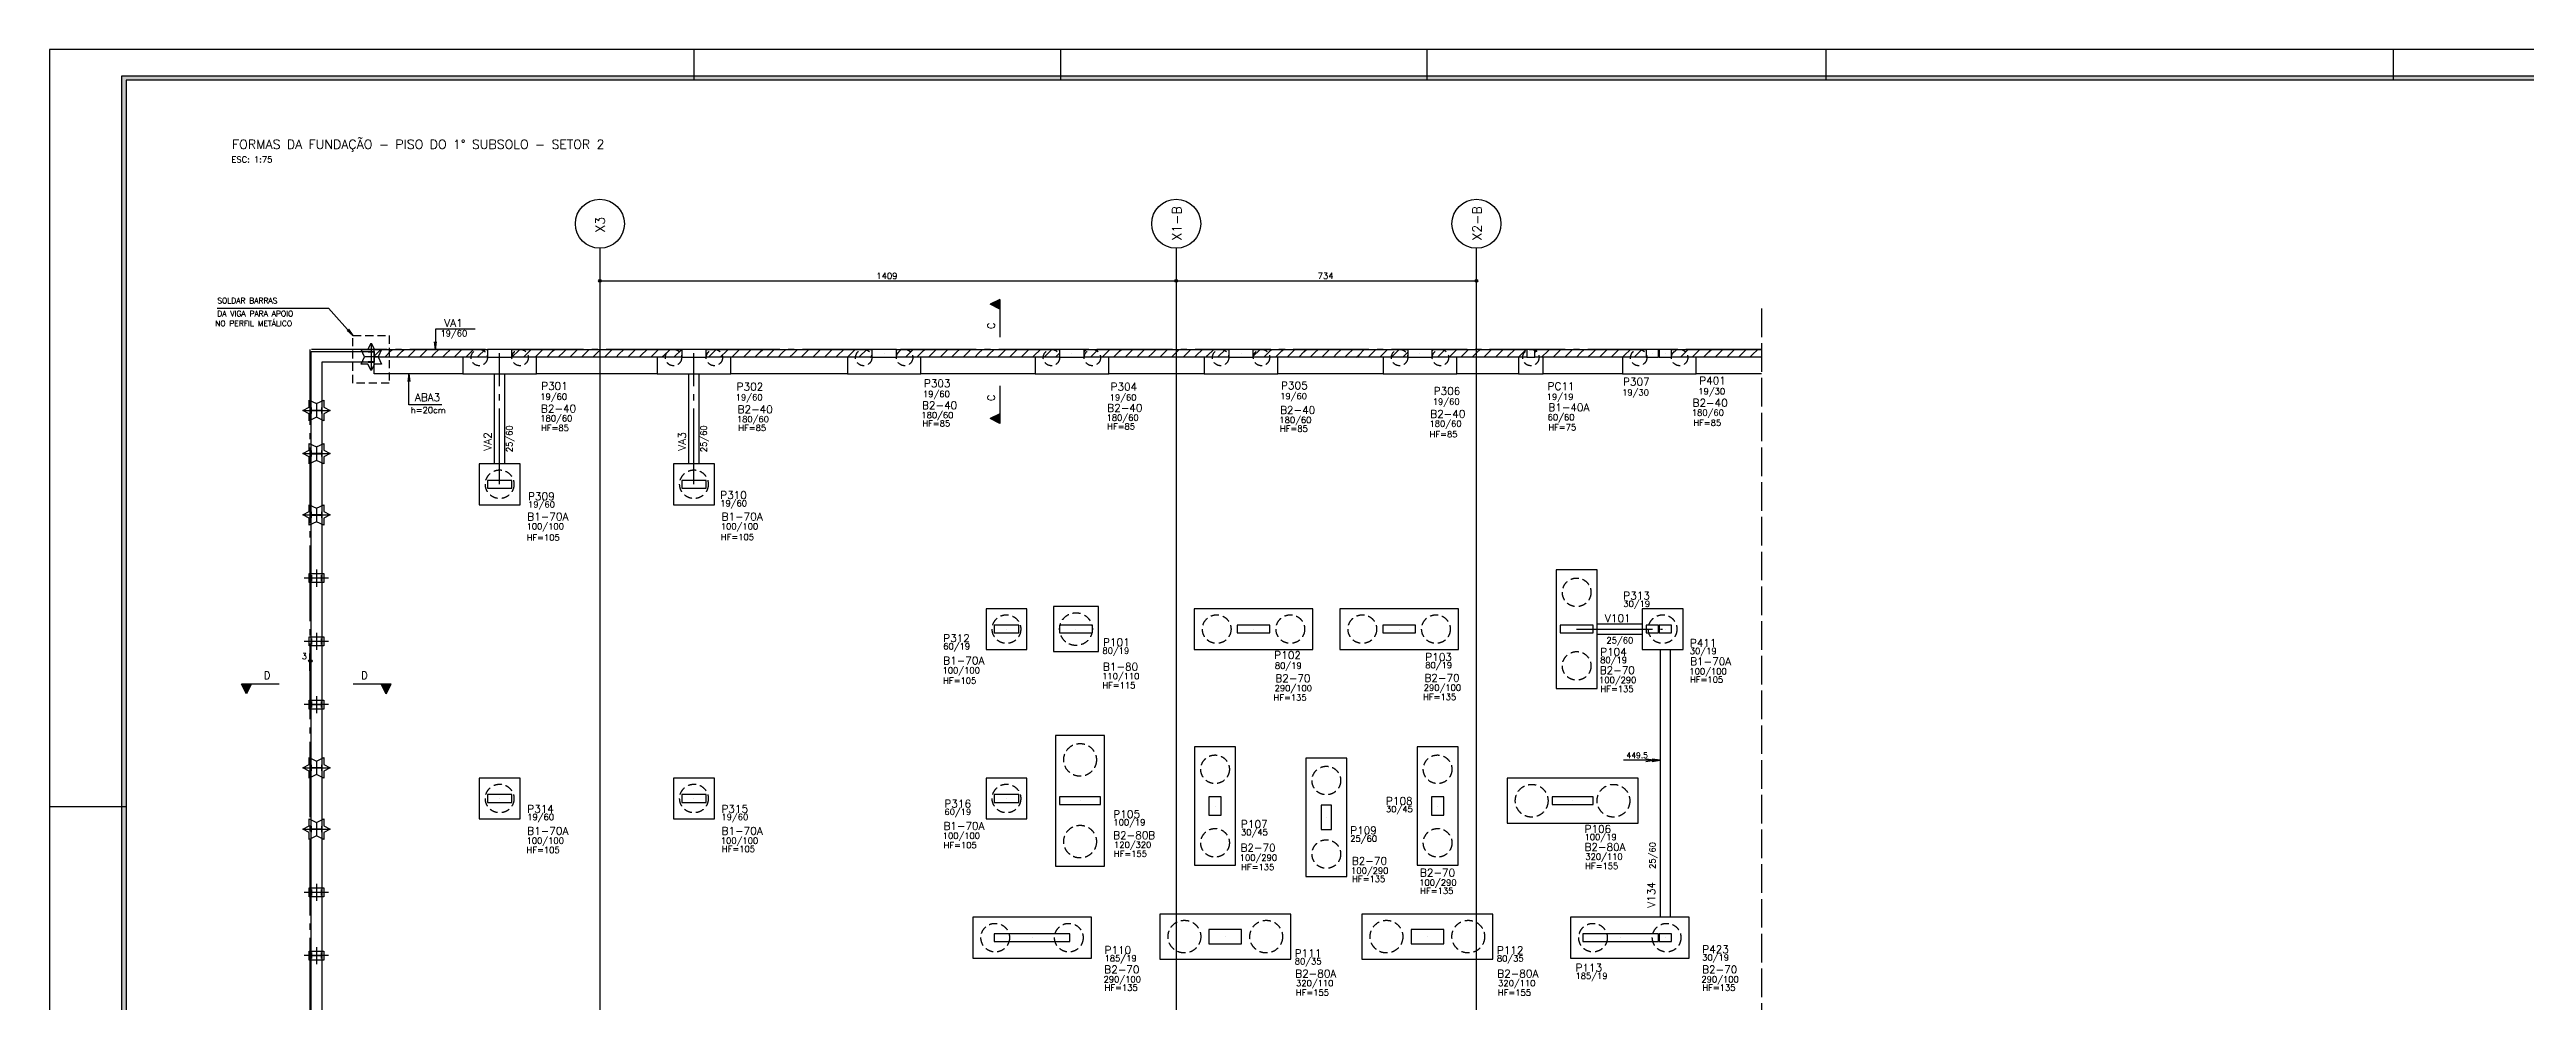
# Model space of a CAD drawing. Extents: x -9640 to 1528, y -572 to 5735.
# Drawn here: x -9640 to -3584, y 3403 to 5735 of the extents above; entities that cross this region are included whole.
import ezdxf

# ---------------------------------------------------------------- set-up
doc = ezdxf.new("R2010")
doc.units = 0
doc.header["$LTSCALE"] = 100
doc.header["$MEASUREMENT"] = 0
for name, pattern in [('ESTILO_TQS_0001', [0.85, 0.7, -0.15]), ('ESTILO_TQS_0002', [0.3, 0.2, -0.1]), ('ESTILO_TQS_0004', [2.4, 1.5, 0.2, 0.15, -0.2, 0.15, -0.2])]:
    doc.linetypes.add(name, pattern=pattern)
doc.layers.get('0').update_dxf_attribs({"color": 245, "linetype": 'CONTINUOUS'})
for name, color, linetype in [('01', 7, 'CONTINUOUS'), ('100', 7, 'CONTINUOUS'), ('11', 7, 'CONTINUOUS'), ('12', 7, 'CONTINUOUS'), ('16', 5, 'CONTINUOUS'), ('178', 7, 'CONTINUOUS'), ('18', 4, 'CONTINUOUS'), ('2', 5, 'CONTINUOUS'), ('201', 7, 'ESTILO_TQS_0001'), ('205', 5, 'ESTILO_TQS_0004'), ('21', 1, 'CONTINUOUS'), ('210', 7, 'ESTILO_TQS_0002'), ('221', 102, 'CONTINUOUS'), ('224', 7, 'CONTINUOUS'), ('240', 43, 'CONTINUOUS'), ('242', 7, 'CONTINUOUS'), ('251', 5, 'CONTINUOUS'), ('8', 7, 'CONTINUOUS'), ('9', 3, 'CONTINUOUS')]:
    doc.layers.add(name, color=color, linetype=linetype)
doc.styles.get("Standard").update_dxf_attribs({"font": 'ROMANS.SHX'})

# ---------------------------------------------------------------- blocks, each defined once
blk = doc.blocks.new('PERFIL_1', base_point=(-6719.126106, 19.696))
at = {"layer": '178', "linetype": 'Continuous'}
for p, q in [((-6735.792773, 19.696), (-6744.126106, 37.795874)), ((-6744.126106, 37.795874), (-6727.459439, 37.795874)), ((-6744.126106, 1.595874), (-6735.792773, 19.696)), ((-6727.459439, 1.595874), (-6744.126106, 1.595874)), ((-6727.459439, 37.795874), (-6719.126106, 53.029334)), ((-6719.126106, -13.637333), (-6727.459439, 1.595874)), ((-6726.476716, 32.796), (-6726.476716, 31.676)), ((-6711.776716, 32.796), (-6726.476716, 32.796)), ((-6726.476716, 31.676), (-6720.436716, 31.676)), ((-6720.436716, 7.716), (-6726.476716, 7.716)), ((-6726.476716, 7.716), (-6726.476716, 6.596)), ((-6726.476716, 6.596), (-6711.776716, 6.596)), ((-6719.456716, 30.696), (-6719.456716, 8.696)), ((-6719.126106, 53.029334), (-6710.792773, 37.795874)), ((-6710.792773, 1.595874), (-6719.126106, -13.637333)), ((-6718.796716, 8.696), (-6718.796716, 30.696)), ((-6717.816716, 31.676), (-6711.776716, 31.676)), ((-6711.776716, 7.716), (-6717.816716, 7.716)), ((-6711.776716, 31.676), (-6711.776716, 32.796)), ((-6711.776716, 6.596), (-6711.776716, 7.716)), ((-6710.792773, 37.795874), (-6694.126106, 37.795874)), ((-6694.126106, 1.595874), (-6710.792773, 1.595874)), ((-6694.126106, 37.795874), (-6702.459439, 19.696)), ((-6702.459439, 19.696), (-6694.126106, 1.595874))]:
    blk.add_line(p, q, dxfattribs=at)
at = {"layer": '178'}
for p, q in [((-6702.459439, 19.696), (-6735.792773, 19.696)), ((-6719.126106, 53.029334), (-6719.126106, -13.637333))]:
    blk.add_line(p, q, dxfattribs=at)
at = {"layer": '178', "linetype": 'Continuous'}
for centre, start, end in [((-6720.436716, 30.696), 0, 90), ((-6720.436716, 8.696), 270, 0), ((-6717.816716, 30.696), 90, 180), ((-6717.816716, 8.696), 180.000001, 270)]:
    blk.add_arc(centre, 0.98, start, end, dxfattribs=at)
blk = doc.blocks.new('PERFIL_2', base_point=(4774.568046, 4849.683))
at = {"layer": '178'}
for p, q in [((4795.593551, 4849.683), (4753.543551, 4849.683)), ((4763.543551, 4867.783), (4785.593551, 4867.783)), ((4763.543552, 4831.583), (4763.543551, 4867.783)), ((4774.568046, 4820.027813), (4774.568046, 4879.327813)), ((4785.593551, 4867.783), (4785.593552, 4831.583)), ((4785.593552, 4831.583), (4763.543552, 4831.583))]:
    blk.add_line(p, q, dxfattribs=at)
at = {"layer": '178', "linetype": 'Continuous'}
for p, q in [((4767.218047, 4861.663), (4767.218047, 4862.783)), ((4767.218047, 4862.783), (4781.918047, 4862.783)), ((4773.258047, 4861.663), (4767.218047, 4861.663)), ((4774.238047, 4838.683), (4774.238047, 4860.683)), ((4774.898047, 4860.683), (4774.898047, 4838.683)), ((4781.918047, 4861.663), (4775.878047, 4861.663)), ((4781.918047, 4862.783), (4781.918047, 4861.663)), ((4767.218047, 4836.583), (4767.218047, 4837.703)), ((4767.218047, 4837.703), (4773.258047, 4837.703)), ((4781.918047, 4836.583), (4767.218047, 4836.583)), ((4775.878047, 4837.703), (4781.918047, 4837.703)), ((4781.918047, 4837.703), (4781.918047, 4836.583))]:
    blk.add_line(p, q, dxfattribs=at)
for centre, start, end in [((4773.258047, 4860.683), 360, 90), ((4775.878047, 4860.683), 90, 179.999999), ((4773.258047, 4838.683), 270, 360), ((4775.878047, 4838.683), 180, 270)]:
    blk.add_arc(centre, 0.98, start, end, dxfattribs=at)
blk = doc.blocks.new('_H0B108D4A6C-017')
for p, q in [((-6008.626, 4993.955515), (-6001.483523, 5001.097992)), ((-6001.483523, 5001.097992), (-6000.985515, 5001.596)), ((-5991.701244, 4982.596), (-5975.042823, 4999.254421)), ((-5975.042823, 4999.254421), (-5972.701244, 5001.596)), ((-5963.416973, 4982.596), (-5948.602124, 4997.410849)), ((-5948.602124, 4997.410849), (-5944.416973, 5001.596)), ((-5935.132702, 4982.596), (-5922.161424, 4995.567277)), ((-5922.161424, 4995.567277), (-5916.132702, 5001.596)), ((-5906.84843, 4982.596), (-5895.720725, 4993.723706)), ((-5895.720725, 4993.723706), (-5887.84843, 5001.596)), ((-5878.564159, 4982.596), (-5869.280025, 4991.880134)), ((-5869.280025, 4991.880134), (-5859.564159, 5001.596)), ((-5850.279888, 4982.596), (-5842.839326, 4990.036562)), ((-5842.839326, 4990.036562), (-5831.279888, 5001.596)), ((-5821.995617, 4982.596), (-5816.398626, 4988.19299)), ((-5816.398626, 4988.19299), (-5802.995617, 5001.596)), ((-5793.711345, 4982.596), (-5789.957927, 4986.349419)), ((-5789.957927, 4986.349419), (-5774.711345, 5001.596)), ((-5765.427074, 4982.596), (-5763.517227, 4984.505847)), ((-5763.517227, 4984.505847), (-5746.427074, 5001.596)), ((-5737.142803, 4982.596), (-5737.076527, 4982.662275)), ((-5737.076527, 4982.662275), (-5736.126, 4983.612803))]:
    blk.add_line(p, q)
blk = doc.blocks.new('_H0B108D4A6C-018')
for p, q in [((-6259.126, 4998.013956), (-6255.815648, 5001.324308)), ((-6255.815648, 5001.324308), (-6255.543956, 5001.596)), ((-6246.259685, 4982.596), (-6229.676691, 4999.178994)), ((-6229.676691, 4999.178994), (-6227.259685, 5001.596)), ((-6217.975414, 4982.596), (-6203.537734, 4997.03368)), ((-6203.537734, 4997.03368), (-6198.975414, 5001.596)), ((-6189.691143, 4982.596), (-6177.398777, 4994.888366)), ((-6177.398777, 4994.888366), (-6170.691143, 5001.596)), ((-6161.406871, 4982.596), (-6151.259819, 4992.743052)), ((-6151.259819, 4992.743052), (-6142.406871, 5001.596)), ((-6133.1226, 4982.596), (-6125.120862, 4990.597738)), ((-6125.120862, 4990.597738), (-6114.1226, 5001.596)), ((-6104.838329, 4982.596), (-6098.981905, 4988.452424)), ((-6098.981905, 4988.452424), (-6085.838329, 5001.596)), ((-6076.554058, 4982.596), (-6072.842948, 4986.30711)), ((-6072.842948, 4986.30711), (-6057.554058, 5001.596)), ((-6048.269787, 4982.596), (-6046.70399, 4984.161796)), ((-6046.70399, 4984.161796), (-6029.269787, 5001.596))]:
    blk.add_line(p, q)
blk = doc.blocks.new('_H0B108D4A6C-019')
for p, q in [((-6696.626, 4984.778025), (-6680.613931, 5000.790095)), ((-6680.613931, 5000.790095), (-6679.808025, 5001.596)), ((-6670.523754, 4982.596), (-6653.685022, 4999.434732)), ((-6653.685022, 4999.434732), (-6651.523754, 5001.596)), ((-6642.239483, 4982.596), (-6626.756113, 4998.07937)), ((-6626.756113, 4998.07937), (-6623.239483, 5001.596)), ((-6613.955211, 4982.596), (-6599.827204, 4996.724008)), ((-6599.827204, 4996.724008), (-6594.955211, 5001.596)), ((-6585.67094, 4982.596), (-6572.898295, 4995.368645)), ((-6572.898295, 4995.368645), (-6566.67094, 5001.596)), ((-6557.386669, 4982.596), (-6545.969386, 4994.013283)), ((-6545.969386, 4994.013283), (-6538.386669, 5001.596)), ((-6529.102398, 4982.596), (-6519.040477, 4992.657921)), ((-6519.040477, 4992.657921), (-6510.102398, 5001.596)), ((-6500.818126, 4982.596), (-6492.111568, 4991.302558)), ((-6492.111568, 4991.302558), (-6481.818126, 5001.596)), ((-6472.533855, 4982.596), (-6465.182659, 4989.947196)), ((-6465.182659, 4989.947196), (-6453.533855, 5001.596)), ((-6444.249584, 4982.596), (-6438.25375, 4988.591834)), ((-6438.25375, 4988.591834), (-6425.249584, 5001.596)), ((-6415.965313, 4982.596), (-6411.324841, 4987.236471)), ((-6411.324841, 4987.236471), (-6396.965313, 5001.596)), ((-6387.681041, 4982.596), (-6384.395932, 4985.881109)), ((-6384.395932, 4985.881109), (-6368.681041, 5001.596)), ((-6359.39677, 4982.596), (-6357.467023, 4984.525747)), ((-6357.467023, 4984.525747), (-6340.39677, 5001.596)), ((-6331.112499, 4982.596), (-6330.538114, 4983.170385)), ((-6330.538114, 4983.170385), (-6319.126, 4994.582499))]:
    blk.add_line(p, q)
blk = doc.blocks.new('_H0B108D4A6C-037')
for p, q in [((-7110.126043, 4995.542051), (-7104.380886, 5001.287208)), ((-7104.380886, 5001.287208), (-7104.072094, 5001.596)), ((-7094.787823, 4982.596), (-7077.539302, 4999.844521)), ((-7077.539302, 4999.844521), (-7075.787823, 5001.596)), ((-7066.503551, 4982.596), (-7050.697718, 4998.401833)), ((-7050.697718, 4998.401833), (-7047.503551, 5001.596)), ((-7038.21928, 4982.596), (-7023.856135, 4996.959146)), ((-7023.856135, 4996.959146), (-7019.21928, 5001.596)), ((-7009.935009, 4982.596), (-6997.014551, 4995.516458)), ((-6997.014551, 4995.516458), (-6990.935009, 5001.596)), ((-6981.650738, 4982.596), (-6970.172967, 4994.073771)), ((-6970.172967, 4994.073771), (-6962.650738, 5001.596)), ((-6953.366466, 4982.596), (-6943.331383, 4992.631083)), ((-6943.331383, 4992.631083), (-6934.366466, 5001.596)), ((-6925.082195, 4982.596), (-6916.4898, 4991.188396)), ((-6916.4898, 4991.188396), (-6906.082195, 5001.596)), ((-6896.797924, 4982.596), (-6889.648216, 4989.745708)), ((-6889.648216, 4989.745708), (-6877.797924, 5001.596)), ((-6868.513653, 4982.596), (-6862.806632, 4988.303021)), ((-6862.806632, 4988.303021), (-6849.513653, 5001.596)), ((-6840.229381, 4982.596), (-6835.965048, 4986.860333)), ((-6835.965048, 4986.860333), (-6821.229381, 5001.596)), ((-6811.94511, 4982.596), (-6809.123465, 4985.417646)), ((-6809.123465, 4985.417646), (-6792.94511, 5001.596)), ((-6783.660839, 4982.596), (-6782.281881, 4983.974958)), ((-6782.281881, 4983.974958), (-6764.660839, 5001.596))]:
    blk.add_line(p, q)
blk = doc.blocks.new('_H0B108D4A6C-038')
for p, q in [((-7569.126, 4989.090434), (-7557.188869, 5001.027565)), ((-7557.188869, 5001.027565), (-7556.620434, 5001.596)), ((-7547.336163, 4982.596), (-7530.190246, 4999.741916)), ((-7530.190246, 4999.741916), (-7528.336163, 5001.596)), ((-7519.051891, 4982.596), (-7503.191624, 4998.456267)), ((-7503.191624, 4998.456267), (-7500.051891, 5001.596)), ((-7490.76762, 4982.596), (-7476.193001, 4997.170619)), ((-7476.193001, 4997.170619), (-7471.76762, 5001.596)), ((-7462.483349, 4982.596), (-7449.194379, 4995.88497)), ((-7449.194379, 4995.88497), (-7443.483349, 5001.596)), ((-7434.199078, 4982.596), (-7422.195757, 4994.599321)), ((-7422.195757, 4994.599321), (-7415.199078, 5001.596)), ((-7405.914806, 4982.596), (-7395.197134, 4993.313672)), ((-7395.197134, 4993.313672), (-7386.914806, 5001.596)), ((-7377.630535, 4982.596), (-7368.198512, 4992.028023)), ((-7368.198512, 4992.028023), (-7358.630535, 5001.596)), ((-7349.346264, 4982.596), (-7341.199889, 4990.742375)), ((-7341.199889, 4990.742375), (-7330.346264, 5001.596)), ((-7321.061993, 4982.596), (-7314.201267, 4989.456726)), ((-7314.201267, 4989.456726), (-7302.061993, 5001.596)), ((-7292.777721, 4982.596), (-7287.202645, 4988.171077)), ((-7287.202645, 4988.171077), (-7273.777721, 5001.596)), ((-7264.49345, 4982.596), (-7260.204022, 4986.885428)), ((-7260.204022, 4986.885428), (-7245.49345, 5001.596)), ((-7236.209179, 4982.596), (-7233.2054, 4985.599779)), ((-7233.2054, 4985.599779), (-7217.209179, 5001.596)), ((-7207.924908, 4982.596), (-7206.206777, 4984.31413)), ((-7206.206777, 4984.31413), (-7188.924908, 5001.596)), ((-7179.640636, 4982.596), (-7179.208155, 4983.028482)), ((-7179.208155, 4983.028482), (-7170.126043, 4992.110593))]:
    blk.add_line(p, q)
blk = doc.blocks.new('_H0B108D4A6C-039')
for p, q in [((-8028.168774, 4982.596), (-8010.28714, 5000.477634)), ((-8010.28714, 5000.477634), (-8009.168774, 5001.596)), ((-7999.884503, 4982.596), (-7983.270324, 4999.210178)), ((-7983.270324, 4999.210178), (-7980.884503, 5001.596)), ((-7971.600231, 4982.596), (-7956.253509, 4997.942723)), ((-7956.253509, 4997.942723), (-7952.600231, 5001.596)), ((-7943.31596, 4982.596), (-7929.236693, 4996.675267)), ((-7929.236693, 4996.675267), (-7924.31596, 5001.596)), ((-7915.031689, 4982.596), (-7902.219877, 4995.407812)), ((-7902.219877, 4995.407812), (-7896.031689, 5001.596)), ((-7886.747418, 4982.596), (-7875.203062, 4994.140356)), ((-7875.203062, 4994.140356), (-7867.747418, 5001.596)), ((-7858.463146, 4982.596), (-7848.186246, 4992.8729)), ((-7848.186246, 4992.8729), (-7839.463146, 5001.596)), ((-7830.178875, 4982.596), (-7821.16943, 4991.605445)), ((-7821.16943, 4991.605445), (-7811.178875, 5001.596)), ((-7801.894604, 4982.596), (-7794.152615, 4990.337989)), ((-7794.152615, 4990.337989), (-7782.894604, 5001.596)), ((-7773.610333, 4982.596), (-7767.135799, 4989.070534)), ((-7767.135799, 4989.070534), (-7754.610333, 5001.596)), ((-7745.326061, 4982.596), (-7740.118983, 4987.803078)), ((-7740.118983, 4987.803078), (-7726.326061, 5001.596)), ((-7717.04179, 4982.596), (-7713.102167, 4986.535623)), ((-7713.102167, 4986.535623), (-7698.04179, 5001.596)), ((-7688.757519, 4982.596), (-7686.085352, 4985.268167)), ((-7686.085352, 4985.268167), (-7669.757519, 5001.596)), ((-7660.473248, 4982.596), (-7659.068536, 4984.000712)), ((-7659.068536, 4984.000712), (-7641.473248, 5001.596)), ((-7632.188976, 4982.596), (-7632.05172, 4982.733256)), ((-7632.05172, 4982.733256), (-7629.126, 4985.658976))]:
    blk.add_line(p, q)
blk = doc.blocks.new('_H0B108D4A6C-040')
for p, q in [((-8509.001385, 4982.596), (-8490.838638, 5000.758747)), ((-8490.838638, 5000.758747), (-8490.001385, 5001.596)), ((-8480.717114, 4982.596), (-8463.792618, 4999.520496)), ((-8463.792618, 4999.520496), (-8461.717114, 5001.596)), ((-8452.432843, 4982.596), (-8436.746598, 4998.282244)), ((-8436.746598, 4998.282244), (-8433.432843, 5001.596)), ((-8424.148571, 4982.596), (-8409.700579, 4997.043993)), ((-8409.700579, 4997.043993), (-8405.148571, 5001.596)), ((-8395.8643, 4982.596), (-8382.654559, 4995.805741)), ((-8382.654559, 4995.805741), (-8376.8643, 5001.596)), ((-8367.580029, 4982.596), (-8355.608539, 4994.56749)), ((-8355.608539, 4994.56749), (-8348.580029, 5001.596)), ((-8339.295758, 4982.596), (-8328.562519, 4993.329238)), ((-8328.562519, 4993.329238), (-8320.295758, 5001.596)), ((-8311.011486, 4982.596), (-8301.5165, 4992.090987)), ((-8301.5165, 4992.090987), (-8292.011486, 5001.596)), ((-8282.727215, 4982.596), (-8274.47048, 4990.852735)), ((-8274.47048, 4990.852735), (-8263.727215, 5001.596)), ((-8254.442944, 4982.596), (-8247.42446, 4989.614484)), ((-8247.42446, 4989.614484), (-8235.442944, 5001.596)), ((-8226.158673, 4982.596), (-8220.37844, 4988.376232)), ((-8220.37844, 4988.376232), (-8207.158673, 5001.596)), ((-8197.874401, 4982.596), (-8193.332421, 4987.137981)), ((-8193.332421, 4987.137981), (-8178.874401, 5001.596)), ((-8169.59013, 4982.596), (-8166.286401, 4985.899729)), ((-8166.286401, 4985.899729), (-8150.59013, 5001.596)), ((-8141.305859, 4982.596), (-8139.240381, 4984.661478)), ((-8139.240381, 4984.661478), (-8122.305859, 5001.596)), ((-8113.021588, 4982.596), (-8112.194361, 4983.423226)), ((-8112.194361, 4983.423226), (-8094.126, 5001.491588))]:
    blk.add_line(p, q)
blk = doc.blocks.new('_H0B108D4A6C-041')
for p, q in [((-8845.776504, 4985.232136), (-8830.464265, 5000.544375)), ((-8830.464265, 5000.544375), (-8829.41264, 5001.596)), ((-8820.128369, 4982.596), (-8803.997684, 4998.726685)), ((-8803.997684, 4998.726685), (-8801.128369, 5001.596)), ((-8791.844098, 4982.596), (-8777.531104, 4996.908994)), ((-8777.531104, 4996.908994), (-8772.844098, 5001.596)), ((-8763.559826, 4982.596), (-8751.064523, 4995.091303)), ((-8751.064523, 4995.091303), (-8744.559826, 5001.596)), ((-8735.275555, 4982.596), (-8724.597942, 4993.273613)), ((-8724.597942, 4993.273613), (-8716.275555, 5001.596)), ((-8706.991284, 4982.596), (-8698.131362, 4991.455922)), ((-8698.131362, 4991.455922), (-8687.991284, 5001.596)), ((-8678.707013, 4982.596), (-8671.664781, 4989.638231)), ((-8671.664781, 4989.638231), (-8659.707013, 5001.596)), ((-8650.422741, 4982.596), (-8645.198201, 4987.820541)), ((-8645.198201, 4987.820541), (-8631.422741, 5001.596)), ((-8622.13847, 4982.596), (-8618.73162, 4986.00285)), ((-8618.73162, 4986.00285), (-8603.13847, 5001.596)), ((-8593.854199, 4982.596), (-8592.265039, 4984.185159)), ((-8592.265039, 4984.185159), (-8574.854199, 5001.596))]:
    blk.add_line(p, q)

msp = doc.modelspace()

# ---------------------------------------------------------------- linework, layer by layer
for p, q in [((-8064.575601, 5735.409286), (-8064.575601, 5660.409286)), ((-7168.325601, 5735.409286), (-7168.325601, 5660.409286)), ((-6272.075601, 5735.409286), (-6272.075601, 5660.409286)), ((-5297.075601, 5735.409286), (-5297.075601, 5660.409286)), ((-3909.575601, 5735.409286), (-3909.575601, 5660.409286)), ((-5674.126, 4989.04426), (-5662.366563, 5000.803697)), ((-5662.366563, 5000.803697), (-5661.57426, 5001.596)), ((-5652.289989, 4982.596), (-5635.867677, 4999.018312)), ((-5635.867677, 4999.018312), (-5633.289989, 5001.596)), ((-5624.005718, 4982.596), (-5609.368792, 4997.232926)), ((-5609.368792, 4997.232926), (-5605.005718, 5001.596)), ((-5595.721447, 4982.596), (-5582.869907, 4995.44754)), ((-5582.869907, 4995.44754), (-5576.721447, 5001.596)), ((-5567.437175, 4982.596), (-5556.371021, 4993.662154)), ((-5556.371021, 4993.662154), (-5548.437175, 5001.596)), ((-5539.152904, 4982.596), (-5529.872136, 4991.876768)), ((-5529.872136, 4991.876768), (-5520.152904, 5001.596)), ((-5510.868633, 4982.596), (-5503.373251, 4990.091382)), ((-5503.373251, 4990.091382), (-5491.868633, 5001.596)), ((-5482.584362, 4982.596), (-5476.874365, 4988.305996)), ((-5476.874365, 4988.305996), (-5463.584362, 5001.596)), ((-9639.575601, 3882.909286), (-9452.075601, 3882.909286))]:
    msp.add_line(p, q)
for points in [[(-9639.575601, -572.090714), (1527.924399, -572.090714), (1527.924399, 5735.409286), (-9639.575601, 5735.409286), (-9639.575601, -572.090714)], [(1452.924399, -497.090714), (1452.924399, -507.590714), (-9462.575601, -507.590714), (-9462.575601, 5670.909286), (1452.924399, 5670.909286), (1452.924399, 5660.409286), (-9452.075601, 5660.409286), (-9452.075601, -497.090714), (1452.924399, -497.090714)], [(-9452.075601, -497.090714), (1452.924399, -497.090714), (1452.924399, 5660.409286), (-9452.075601, 5660.409286), (-9452.075601, -497.090714)]]:
    msp.add_lwpolyline(points)
for points in [[(-9452.075601, 5660.409286), (-9462.575601, -507.590714), (-9462.575601, 5670.909286)], [(-9452.075601, 5660.409286), (-9462.575601, 5670.909286), (1452.924399, 5670.909286)], [(-9452.075601, 5660.409286), (-9452.075601, -497.090714), (-9462.575601, -507.590714)], [(-9452.075601, 5660.409286), (1452.924399, 5670.909286), (1452.924399, 5660.409286)]]:
    msp.add_solid(points)
at = {"layer": '01'}
for p, q in [((-8845.77539, 4941.596), (-8845.77539, 4982.596)), ((-8629.126, 4941.596), (-8845.77539, 4941.596)), ((-8551.626, 4721.596), (-8551.626, 4941.596)), ((-8526.626, 4721.596), (-8526.626, 4941.596)), ((-8154.126, 4941.596), (-8449.126, 4941.596)), ((-8076.626, 4721.596), (-8076.626, 4941.596)), ((-8051.626, 4721.596), (-8051.626, 4941.596)), ((-7689.126, 4941.596), (-7974.126, 4941.596)), ((-7230.126043, 4941.596), (-7509.126, 4941.596)), ((-6816.626, 4941.596), (-7050.126043, 4941.596)), ((-6379.126, 4941.596), (-6636.626, 4941.596)), ((-6048.126, 4941.596), (-6199.126, 4941.596)), ((-5794.364127, 4941.596), (-5988.126, 4941.596)), ((-5454.126, 4941.596), (-5614.364127, 4941.596))]:
    msp.add_line(p, q, dxfattribs=at)
for points in [[(-8845.77539, 4970.396), (-8973.923768, 4970.396), (-8973.923768, 32.796), (-4232.626021, 32.796), (-4232.626021, 92.655338), (-4100.626021, 93.796), (-4038.748658, 93.795713), (-3819.126021, 94.823616), (-3819.126021, 68.623463), (-4038.626021, 67.596), (-4100.626021, 67.596), (-4206.426021, 66.680956), (-4206.426021, 6.596), (-9000.123768, 6.596), (-9000.123768, 4996.596), (-8845.77539, 4996.596), (-8845.77539, 4970.396)], [(-8569.126, 4982.596), (-8845.776504, 4982.596), (-8845.776504, 5001.596), (-8569.126, 5001.596), (-8569.126, 4982.596)], [(-8509.126, 5001.596), (-8094.126, 5001.596), (-8094.126, 4982.596), (-8509.126, 4982.596), (-8509.126, 5001.596)], [(-8034.126, 5001.596), (-7629.126, 5001.596), (-7629.126, 4982.596), (-8034.126, 4982.596), (-8034.126, 5001.596)], [(-7569.126, 5001.596), (-7170.126043, 5001.596), (-7170.126043, 4982.596), (-7569.126, 4982.596), (-7569.126, 5001.596)], [(-7110.126043, 5001.596), (-6756.626, 5001.596), (-6756.626, 4982.596), (-7110.126043, 4982.596), (-7110.126043, 5001.596)], [(-6696.626, 5001.596), (-6319.126, 5001.596), (-6319.126, 4982.596), (-6696.626, 4982.596), (-6696.626, 5001.596)], [(-6259.126, 5001.596), (-6027.626, 5001.596), (-6027.626, 4982.596), (-6259.126, 4982.596), (-6259.126, 5001.596)], [(-6008.626, 5001.596), (-5736.126, 5001.596), (-5736.126, 4982.596), (-6008.626, 4982.596), (-6008.626, 5001.596)], [(-5674.126, 5001.596), (-5454.126, 5001.596), (-5454.126, 4982.596), (-5674.126, 4982.596), (-5674.126, 5001.596)], [(-5745.934437, 4329.596), (-5856.126, 4329.596)], [(-5856.126, 4304.596), (-5745.934437, 4304.596)], [(-5701.626, 4267.095829), (-5701.626, 3612.096052)], [(-5676.626, 3612.096052), (-5676.626, 4267.095829)]]:
    msp.add_lwpolyline(points, dxfattribs=at)
at = {"layer": '100'}
msp.add_lwpolyline([(-8845.77539, 4970.396), (-8973.923768, 4970.396), (-8973.923768, 32.796), (-4232.626021, 32.796), (-4232.626021, 92.655338), (-4100.626021, 93.796), (-4038.748658, 93.795713), (-3819.126021, 94.823616), (-3819.126021, 68.623463), (-4038.626021, 67.596), (-4100.626021, 67.596), (-4206.426021, 66.680956), (-4206.426021, 6.596), (-9000.123768, 6.596), (-9000.123768, 4996.596), (-8845.77539, 4996.596), (-8845.77539, 4970.396)], dxfattribs=at)
at = {"layer": '18'}
for p, q in [((-8294.123303, 5249.096126), (-8294.123303, -248.404)), ((-6885.123768, 5249.096126), (-6885.123768, -248.404)), ((-6151.123768, -248.404), (-6151.123768, 5249.096126))]:
    msp.add_line(p, q, dxfattribs=at)
for centre in [(-8294.123303, 5309.096126), (-6885.123768, 5309.096126), (-6151.123768, 5309.096126)]:
    msp.add_circle(centre, 60, dxfattribs=at)
at = {"layer": '2'}
for points in [[(-8509.126, 4982.596), (-8509.126, 5001.596), (-8569.126, 5001.596), (-8569.126, 4982.596), (-8509.126, 4982.596)], [(-8034.126, 4982.596), (-8034.126, 5001.596), (-8094.126, 5001.596), (-8094.126, 4982.596), (-8034.126, 4982.596)], [(-7569.126, 4982.596), (-7569.126, 5001.596), (-7629.126, 5001.596), (-7629.126, 4982.596), (-7569.126, 4982.596)], [(-7110.126043, 4982.596), (-7110.126043, 5001.596), (-7170.126043, 5001.596), (-7170.126043, 4982.596), (-7110.126043, 4982.596)], [(-6696.626, 4982.596), (-6696.626, 5001.596), (-6756.626, 5001.596), (-6756.626, 4982.596), (-6696.626, 4982.596)], [(-6259.126, 4982.596), (-6259.126, 5001.596), (-6319.126, 5001.596), (-6319.126, 4982.596), (-6259.126, 4982.596)], [(-6008.626, 4982.596), (-6008.626, 5001.596), (-6027.626, 5001.596), (-6027.626, 4982.596), (-6008.626, 4982.596)], [(-5706.126, 4982.596), (-5706.126, 5001.596), (-5736.126, 5001.596), (-5736.126, 4982.596), (-5706.126, 4982.596)], [(-5674.126, 4982.596), (-5674.126, 5001.596), (-5704.126, 5001.596), (-5704.126, 4982.596), (-5674.126, 4982.596)], [(-8509.126, 4662.096), (-8509.126, 4681.096), (-8569.126, 4681.096), (-8569.126, 4662.096), (-8509.126, 4662.096)], [(-8034.126, 4662.096), (-8034.126, 4681.096), (-8094.126, 4681.096), (-8094.126, 4662.096), (-8034.126, 4662.096)], [(-7330.126007, 4307.596), (-7270.126007, 4307.596), (-7270.126007, 4326.596), (-7330.126007, 4326.596), (-7330.126007, 4307.596)], [(-7170.126021, 4307.596), (-7090.126021, 4307.596), (-7090.126021, 4326.596), (-7170.126021, 4326.596), (-7170.126021, 4307.596)], [(-6736.126, 4307.596), (-6656.126, 4307.596), (-6656.126, 4326.596), (-6736.126, 4326.596), (-6736.126, 4307.596)], [(-6380.126, 4307.596), (-6300.126, 4307.596), (-6300.126, 4326.596), (-6380.126, 4326.596), (-6380.126, 4307.596)], [(-5946.126, 4307.596), (-5866.126, 4307.596), (-5866.126, 4326.596), (-5946.126, 4326.596), (-5946.126, 4307.596)], [(-5736.126, 4307.596), (-5706.126, 4307.596), (-5706.126, 4326.596), (-5736.126, 4326.596), (-5736.126, 4307.596)], [(-5704.126, 4307.596), (-5674.126, 4307.596), (-5674.126, 4326.596), (-5704.126, 4326.596), (-5704.126, 4307.596)], [(-8509.126, 3893.096), (-8509.126, 3912.096), (-8569.126, 3912.096), (-8569.126, 3893.096), (-8509.126, 3893.096)], [(-8034.126, 3893.096), (-8034.126, 3912.096), (-8094.126, 3912.096), (-8094.126, 3893.096), (-8034.126, 3893.096)], [(-7330.126, 3893.096), (-7270.126, 3893.096), (-7270.126, 3912.096), (-7330.126, 3912.096), (-7330.126, 3893.096)], [(-7170.126, 3887.596), (-7070.126, 3887.596), (-7070.126, 3906.596), (-7170.126, 3906.596), (-7170.126, 3887.596)], [(-6805.126, 3861.596), (-6775.126, 3861.596), (-6775.126, 3906.596), (-6805.126, 3906.596), (-6805.126, 3861.596)], [(-6530.626, 3826.596), (-6505.626, 3826.596), (-6505.626, 3886.596), (-6530.626, 3886.596), (-6530.626, 3826.596)], [(-6261.126, 3861.596), (-6231.126, 3861.596), (-6231.126, 3906.596), (-6261.126, 3906.596), (-6261.126, 3861.596)], [(-5966.126, 3887.596), (-5866.126, 3887.596), (-5866.126, 3906.596), (-5966.126, 3906.596), (-5966.126, 3887.596)], [(-6805.126, 3547.096), (-6725.126, 3547.096), (-6725.126, 3582.096), (-6805.126, 3582.096), (-6805.126, 3547.096)], [(-6311.126, 3547.096), (-6231.126, 3547.096), (-6231.126, 3582.096), (-6311.126, 3582.096), (-6311.126, 3547.096)], [(-7330.126007, 3552.596031), (-7145.126043, 3552.596031), (-7145.126043, 3571.596031), (-7330.126007, 3571.596031), (-7330.126007, 3552.596031)], [(-5891.125964, 3552.596031), (-5706.126, 3552.596031), (-5706.126, 3571.596031), (-5891.125964, 3571.596031), (-5891.125964, 3552.596031)], [(-5704.126, 3552.596031), (-5674.126, 3552.596031), (-5674.126, 3571.596031), (-5704.126, 3571.596031), (-5704.126, 3552.596031)]]:
    msp.add_lwpolyline(points, dxfattribs=at)
at = {"layer": '201'}
msp.add_lwpolyline([(-5454.126, 5101.596), (-5454.126, 2665.096), (-3819.126021, 2665.096), (-3819.126021, -93.404)], dxfattribs=at)
at = {"layer": '205'}
for p, q in [((-5454.126, 5001.596), (-9003.123768, 5001.596)), ((-9003.123768, 5001.596), (-9003.123768, 1.596)), ((-8539.126, 4671.596), (-8539.126, 4992.096)), ((-8064.126, 4671.596), (-8064.126, 4992.096)), ((-5906.126, 4317.096), (-5696.309817, 4317.095829))]:
    msp.add_line(p, q, dxfattribs=at)
at = {"layer": '21', "color": 2, "linetype": 'Continuous'}
for p, q in [((-5717.3589, 3996.02154), (-5737.34646, 3998.65296)), ((-5701.626, 3996.02154), (-5721.61356, 3998.65296)), ((-5701.626, 3996.02154), (-5791.626, 3996.02154)), ((-5737.34646, 3993.39012), (-5717.3589, 3996.02154)), ((-5721.61356, 3993.39012), (-5701.626, 3996.02154))]:
    msp.add_line(p, q, dxfattribs=at)
at = {"layer": '210'}
msp.add_lwpolyline([(-8897.952118, 5035.272336), (-8809.010794, 5035.272336), (-8809.010794, 4919.196371), (-8897.952118, 4919.196371), (-8897.952118, 5035.272336)], dxfattribs=at)
for centre, radius in [((-8589.126, 4981.596), 20), ((-8489.126, 4981.596), 20), ((-8114.126, 4981.596), 20), ((-8014.126, 4981.596), 20), ((-7649.126, 4981.596), 20), ((-7549.126, 4981.596), 20), ((-7190.126043, 4981.596), 20), ((-7090.126043, 4981.596), 20), ((-6776.626, 4981.596), 20), ((-6676.626, 4981.596), 20), ((-6339.126, 4981.596), 20), ((-6239.126, 4981.596), 20), ((-6018.126, 4981.596), 20), ((-5754.364127, 4981.596), 20), ((-5654.364127, 4981.596), 20), ((-8539.126, 4671.596), 35), ((-8064.126, 4671.596), 35), ((-5906.126, 4407.096), 35), ((-7300.126007, 4317.096), 35), ((-7130.126021, 4317.096), 40), ((-6786.126, 4317.096), 35), ((-6606.126, 4317.096), 35), ((-6430.126, 4317.096), 35), ((-6250.126, 4317.096), 35), ((-5695.934437, 4317.095829), 35), ((-5906.126, 4227.096), 35), ((-7120.126, 3997.096), 40), ((-6790.126, 3974.096), 35), ((-6246.126, 3974.096), 35), ((-8539.126, 3902.596), 35), ((-8064.126, 3902.596), 35), ((-7300.126, 3902.596), 35), ((-6518.126, 3946.596), 35), ((-6016.126, 3897.096), 40), ((-5816.126, 3897.096), 40), ((-7120.126, 3797.096), 40), ((-6790.126, 3794.096), 35), ((-6246.126, 3794.096), 35), ((-6518.126, 3766.596), 35), ((-7327.626025, 3562.096031), 35), ((-7147.626025, 3562.096031), 35), ((-6865.126, 3564.596), 40), ((-6665.126, 3564.596), 40), ((-6371.126, 3564.596), 40), ((-6171.126, 3564.596), 40), ((-5866.149652, 3562.096052), 35), ((-5686.149652, 3562.096052), 35)]:
    msp.add_circle(centre, radius, dxfattribs=at)
at = {"layer": '221', "color": 11, "linetype": 'Continuous'}
for p, q in [((-8294.123303, 5190.492615), (-8294.123303, 5190.492615)), ((-8294.123303, 5171.742615), (-8294.123303, 5150.639103)), ((-8294.123303, 5169.389103), (-6885.123768, 5169.389103)), ((-6885.123768, 5190.492615), (-6885.123768, 5190.492615)), ((-6885.123768, 5190.492615), (-6885.123768, 5190.492615)), ((-6885.123768, 5171.742615), (-6885.123768, 5150.639103)), ((-6885.123768, 5171.742615), (-6885.123768, 5150.639103)), ((-6885.123768, 5169.389103), (-6151.123768, 5169.389103)), ((-6151.123768, 5184.711955), (-6151.123768, 5188.139103)), ((-6151.123768, 5165.961955), (-6151.123768, 5165.961955)), ((-9003.126, 4215.223514), (-9003.126, 4257.689893)), ((-9003.126, 4238.939893), (-9000.123768, 4238.939893)), ((-9000.123768, 4214.894247), (-9000.123768, 4257.689893)), ((-9003.126, 4196.473514), (-9003.126, 4196.473514)), ((-9000.123768, 4196.144247), (-9000.123768, 4196.144247))]:
    msp.add_line(p, q, dxfattribs=at)
at = {"layer": '221', "color": 11}
msp.add_lwpolyline([(-9229.607483, 5102.82447), (-8957.955543, 5102.82447), (-8897.952118, 5035.272336), (-8908.467676, 5050.796046), (-8897.952118, 5035.272336), (-8912.127198, 5047.545462)], dxfattribs=at)
at = {"layer": '221', "color": 11, "linetype": 'Continuous'}
for points in [[(-8598.714111, 5051.327974), (-8696.19066, 5051.327974), (-8696.19066, 5001.596), (-8698.638026, 5020.185591), (-8696.19066, 5001.596), (-8693.743294, 5020.185591)], [(-8680.210278, 4866.08226), (-8761.355114, 4866.08226), (-8761.355114, 4941.596), (-8758.907748, 4923.006409), (-8761.355114, 4941.596), (-8763.80248, 4923.006409)]]:
    msp.add_lwpolyline(points, dxfattribs=at)
for centre, radius in [((-8294.123303, 5169.389103), 3), ((-8294.123303, 5169.389103), 1.5), ((-6885.123768, 5169.389103), 3), ((-6885.123768, 5169.389103), 3), ((-6885.123768, 5169.389103), 1.5), ((-6885.123768, 5169.389103), 1.5), ((-6151.123768, 5169.389103), 3), ((-6151.123768, 5169.389103), 1.5), ((-9003.126, 4238.939893), 3), ((-9003.126, 4238.939893), 1.5), ((-9000.123768, 4238.939893), 3), ((-9000.123768, 4238.939893), 1.5)]:
    msp.add_circle(centre, radius, dxfattribs=at)
at = {"layer": '224'}
for p, q in [((-7316.162523, 5124.005002), (-7340.162534, 5112.005002)), ((-7316.162523, 5100.004979), (-7340.162534, 5112.005002)), ((-7337.566453, 5113.303059), (-7337.566453, 5110.706944)), ((-7335.426088, 5114.373288), (-7335.426088, 5109.636784)), ((-7333.285665, 5115.443493), (-7333.285722, 5108.566578)), ((-7331.145254, 5116.513699), (-7331.145299, 5107.496373)), ((-7329.004877, 5117.583905), (-7329.004877, 5106.426167)), ((-7326.864511, 5118.654065), (-7326.864465, 5105.355961)), ((-7324.7241, 5119.72427), (-7324.7241, 5104.285756)), ((-7322.583734, 5120.794476), (-7322.583734, 5103.215596)), ((-7320.443323, 5121.864636), (-7320.443323, 5102.14539)), ((-7318.302957, 5122.934842), (-7318.302957, 5101.075184)), ((-7316.162523, 5124.005002), (-7316.162523, 5031.845021)), ((-7316.162523, 4912.267636), (-7316.162523, 4820.107656)), ((-7316.162523, 4844.107679), (-7340.162534, 4832.107656)), ((-7316.162523, 4820.107656), (-7340.162534, 4832.107656)), ((-7337.566453, 4833.405713), (-7337.566453, 4830.809598)), ((-7335.426088, 4834.475873), (-7335.426088, 4829.73937)), ((-7333.285722, 4835.546079), (-7333.285665, 4828.669164)), ((-7331.145299, 4836.616285), (-7331.145254, 4827.598958)), ((-7329.004877, 4837.68649), (-7329.004877, 4826.528752)), ((-7326.864465, 4838.756696), (-7326.864511, 4825.458593)), ((-7324.7241, 4839.826902), (-7324.7241, 4824.388387)), ((-7322.583734, 4840.897062), (-7322.583734, 4823.318181)), ((-7320.443323, 4841.967267), (-7320.443323, 4822.248021)), ((-7318.302957, 4843.037473), (-7318.302957, 4821.177816)), ((-9078.126, 4182.420576), (-9170.285981, 4182.420576)), ((-9158.285981, 4158.420565), (-9170.285981, 4182.420576)), ((-9147.356164, 4180.280142), (-9169.215821, 4180.280142)), ((-9146.285958, 4182.420576), (-9158.285981, 4158.420565)), ((-8804.766019, 4182.420576), (-8896.926, 4182.420576)), ((-8816.766019, 4158.420565), (-8828.766042, 4182.420576)), ((-8805.836179, 4180.280142), (-8827.695836, 4180.280142)), ((-8816.766019, 4158.420565), (-8804.766019, 4182.420576)), ((-9148.426369, 4178.139776), (-9168.145615, 4178.139776)), ((-9149.496575, 4175.999365), (-9167.075455, 4175.999365)), ((-9150.566735, 4173.858999), (-9166.00525, 4173.858999)), ((-9151.636941, 4171.718634), (-9164.935044, 4171.718588)), ((-9152.707146, 4169.578223), (-9163.864884, 4169.578223)), ((-9153.777352, 4167.4378), (-9162.794678, 4167.437845)), ((-9154.847558, 4165.297377), (-9161.724473, 4165.297434)), ((-9155.917763, 4163.157011), (-9160.654267, 4163.157011)), ((-9156.987923, 4161.016646), (-9159.584038, 4161.016646)), ((-8806.906385, 4178.139776), (-8826.625631, 4178.139776)), ((-8807.976545, 4175.999365), (-8825.555425, 4175.999365)), ((-8809.04675, 4173.858999), (-8824.485265, 4173.858999)), ((-8810.116956, 4171.718588), (-8823.415059, 4171.718634)), ((-8811.187116, 4169.578223), (-8822.344854, 4169.578223)), ((-8812.257322, 4167.437845), (-8821.274648, 4167.4378)), ((-8813.327527, 4165.297434), (-8820.204442, 4165.297377)), ((-8814.397733, 4163.157011), (-8819.134237, 4163.157011)), ((-8815.467962, 4161.016646), (-8818.064077, 4161.016646))]:
    msp.add_line(p, q, dxfattribs=at)
at = {"layer": '240'}
for points in [[(-8569.126, 4982.596), (-8845.776504, 4982.596), (-8845.776504, 5001.596), (-8569.126, 5001.596), (-8569.126, 4982.596)], [(-8509.126, 5001.596), (-8094.126, 5001.596), (-8094.126, 4982.596), (-8509.126, 4982.596), (-8509.126, 5001.596)], [(-8034.126, 5001.596), (-7629.126, 5001.596), (-7629.126, 4982.596), (-8034.126, 4982.596), (-8034.126, 5001.596)], [(-7569.126, 5001.596), (-7170.126043, 5001.596), (-7170.126043, 4982.596), (-7569.126, 4982.596), (-7569.126, 5001.596)], [(-7110.126043, 5001.596), (-6756.626, 5001.596), (-6756.626, 4982.596), (-7110.126043, 4982.596), (-7110.126043, 5001.596)], [(-6696.626, 5001.596), (-6319.126, 5001.596), (-6319.126, 4982.596), (-6696.626, 4982.596), (-6696.626, 5001.596)], [(-6259.126, 5001.596), (-6027.626, 5001.596), (-6027.626, 4982.596), (-6259.126, 4982.596), (-6259.126, 5001.596)], [(-6008.626, 5001.596), (-5736.126, 5001.596), (-5736.126, 4982.596), (-6008.626, 4982.596), (-6008.626, 5001.596)], [(-5674.126, 5001.596), (-5454.126, 5001.596), (-5454.126, 4982.596), (-5674.126, 4982.596), (-5674.126, 5001.596)]]:
    msp.add_lwpolyline(points, dxfattribs=at)
at = {"layer": '242'}
for p, q in [((-8539.126, 4992.096), (-8539.126, 4992.096)), ((-8064.126, 4992.096), (-8064.126, 4992.096)), ((-7599.126, 4992.096), (-7599.126, 4992.096)), ((-7140.126043, 4992.096), (-7140.126043, 4992.096)), ((-6726.626, 4992.096), (-6726.626, 4992.096)), ((-6289.126, 4992.096), (-6289.126, 4992.096)), ((-6018.126, 4992.096), (-6018.126, 4992.096)), ((-5721.126, 4992.096), (-5721.126, 4992.096)), ((-5689.126, 4992.096), (-5689.126, 4992.096)), ((-8539.126, 4671.596), (-8539.126, 4671.596)), ((-8064.126, 4671.596), (-8064.126, 4671.596)), ((-7300.126007, 4317.096), (-7300.126007, 4317.096)), ((-7130.126021, 4317.096), (-7130.126021, 4317.096)), ((-6696.126, 4317.096), (-6696.126, 4317.096)), ((-6340.126, 4317.096), (-6340.126, 4317.096)), ((-5906.126, 4317.096), (-5906.126, 4317.096)), ((-5721.126, 4317.096), (-5721.126, 4317.096)), ((-5689.126, 4317.096), (-5689.126, 4317.096)), ((-8539.126, 3902.596), (-8539.126, 3902.596)), ((-8064.126, 3902.596), (-8064.126, 3902.596)), ((-7300.126, 3902.596), (-7300.126, 3902.596)), ((-7120.126, 3897.096), (-7120.126, 3897.096)), ((-6790.126, 3884.096), (-6790.126, 3884.096)), ((-6246.126, 3884.096), (-6246.126, 3884.096)), ((-5916.126, 3897.096), (-5916.126, 3897.096)), ((-6518.126, 3856.596), (-6518.126, 3856.596)), ((-7237.626025, 3562.096031), (-7237.626025, 3562.096031)), ((-6765.126, 3564.596), (-6765.126, 3564.596)), ((-6271.126, 3564.596), (-6271.126, 3564.596)), ((-5798.625982, 3562.096031), (-5798.625982, 3562.096031)), ((-5689.126, 3562.096031), (-5689.126, 3562.096031))]:
    msp.add_line(p, q, dxfattribs=at)
at = {"layer": '251', "linetype": 'Continuous'}
for p, q in [((-8629.126, 4982.596), (-8629.126, 4941.596)), ((-8449.126, 4941.596), (-8449.126, 4982.596)), ((-8154.126, 4982.596), (-8154.126, 4941.596)), ((-7974.126, 4941.596), (-7974.126, 4982.596)), ((-7689.126, 4982.596), (-7689.126, 4941.596)), ((-7509.126, 4941.596), (-7509.126, 4982.596)), ((-7230.126043, 4982.596), (-7230.126043, 4941.596)), ((-7050.126043, 4941.596), (-7050.126043, 4982.596)), ((-6816.626, 4982.596), (-6816.626, 4941.596)), ((-6636.626, 4941.596), (-6636.626, 4982.596)), ((-6379.126, 4982.596), (-6379.126, 4941.596)), ((-6199.126, 4941.596), (-6199.126, 4982.596)), ((-6048.126, 4982.596), (-6048.126, 4941.596)), ((-5988.126, 4941.596), (-5988.126, 4982.596)), ((-5794.364127, 4982.596), (-5794.364127, 4941.596)), ((-5614.364127, 4941.596), (-5614.364127, 4982.596)), ((-8629.126, 4941.596), (-8449.126, 4941.596)), ((-8154.126, 4941.596), (-7974.126, 4941.596)), ((-7689.126, 4941.596), (-7509.126, 4941.596)), ((-7230.126043, 4941.596), (-7050.126043, 4941.596)), ((-6816.626, 4941.596), (-6636.626, 4941.596)), ((-6379.126, 4941.596), (-6199.126, 4941.596)), ((-6048.126, 4941.596), (-5988.126, 4941.596)), ((-5794.364127, 4941.596), (-5614.364127, 4941.596))]:
    msp.add_line(p, q, dxfattribs=at)
for points in [[(-8489.126, 4721.596), (-8589.126, 4721.596), (-8589.126, 4621.596), (-8489.126, 4621.596), (-8489.126, 4721.596)], [(-8014.126, 4721.596), (-8114.126, 4721.596), (-8114.126, 4621.596), (-8014.126, 4621.596), (-8014.126, 4721.596)], [(-5956.126, 4462.096), (-5956.126, 4172.096), (-5856.126, 4172.096), (-5856.126, 4462.096), (-5956.126, 4462.096)], [(-7250.126007, 4367.096), (-7350.126007, 4367.096), (-7350.126007, 4267.096), (-7250.126007, 4267.096), (-7250.126007, 4367.096)], [(-7075.126021, 4262.096), (-7075.126021, 4372.096), (-7185.126021, 4372.096), (-7185.126021, 4262.096), (-7075.126021, 4262.096)], [(-6841.126, 4267.096), (-6551.126, 4267.096), (-6551.126, 4367.096), (-6841.126, 4367.096), (-6841.126, 4267.096)], [(-6485.126, 4267.096), (-6195.126, 4267.096), (-6195.126, 4367.096), (-6485.126, 4367.096), (-6485.126, 4267.096)], [(-5645.934437, 4367.095829), (-5745.934437, 4367.095829), (-5745.934437, 4267.095829), (-5645.934437, 4267.095829), (-5645.934437, 4367.095829)], [(-7060.126, 3737.096), (-7060.126, 4057.096), (-7180.126, 4057.096), (-7180.126, 3737.096), (-7060.126, 3737.096)], [(-6840.126, 4029.096), (-6840.126, 3739.096), (-6740.126, 3739.096), (-6740.126, 4029.096), (-6840.126, 4029.096)], [(-6568.126, 4001.596), (-6568.126, 3711.596), (-6468.126, 3711.596), (-6468.126, 4001.596), (-6568.126, 4001.596)], [(-6296.126, 4029.096), (-6296.126, 3739.096), (-6196.126, 3739.096), (-6196.126, 4029.096), (-6296.126, 4029.096)], [(-8489.126, 3952.596), (-8589.126, 3952.596), (-8589.126, 3852.596), (-8489.126, 3852.596), (-8489.126, 3952.596)], [(-8014.126, 3952.596), (-8114.126, 3952.596), (-8114.126, 3852.596), (-8014.126, 3852.596), (-8014.126, 3952.596)], [(-7250.126, 3952.596), (-7350.126, 3952.596), (-7350.126, 3852.596), (-7250.126, 3852.596), (-7250.126, 3952.596)], [(-6076.126, 3842.096), (-5756.126, 3842.096), (-5756.126, 3952.096), (-6076.126, 3952.096), (-6076.126, 3842.096)], [(-7382.626025, 3512.096031), (-7092.626025, 3512.096031), (-7092.626025, 3612.096031), (-7382.626025, 3612.096031), (-7382.626025, 3512.096031)], [(-6925.126, 3509.596), (-6605.126, 3509.596), (-6605.126, 3619.596), (-6925.126, 3619.596), (-6925.126, 3509.596)], [(-6431.126, 3509.596), (-6111.126, 3509.596), (-6111.126, 3619.596), (-6431.126, 3619.596), (-6431.126, 3509.596)], [(-5921.149652, 3512.096052), (-5631.149652, 3512.096052), (-5631.149652, 3612.096052), (-5921.149652, 3612.096052), (-5921.149652, 3512.096052)]]:
    msp.add_lwpolyline(points, dxfattribs=at)

# ---------------------------------------------------------------- block references
at = {"layer": '178'}
msp.add_blockref('PERFIL_1', (-8853.125894, 4983.495874), dxfattribs=at)
at = {"layer": '178', "rotation": 90}
for name, p in [('PERFIL_1', (-8987.026126, 4852.094799)), ('PERFIL_1', (-8987.023767, 4746.596611)), ('PERFIL_1', (-8987.023767, 4596.596611)), ('PERFIL_2', (-8987.023767, 4441.846)), ('PERFIL_2', (-8987.023767, 4287.096)), ('PERFIL_2', (-8987.023767, 4132.346)), ('PERFIL_1', (-8987.023767, 3977.596611)), ('PERFIL_1', (-8987.023767, 3827.596611)), ('PERFIL_2', (-8987.023767, 3672.846)), ('PERFIL_2', (-8987.023767, 3518.096))]:
    msp.add_blockref(name, p, dxfattribs=at)
at = {"layer": '240'}
for name in ['_H0B108D4A6C-041', '_H0B108D4A6C-040', '_H0B108D4A6C-039', '_H0B108D4A6C-038', '_H0B108D4A6C-037', '_H0B108D4A6C-019', '_H0B108D4A6C-018', '_H0B108D4A6C-017']:
    msp.add_blockref(name, (0, 0), dxfattribs=at)

# ---------------------------------------------------------------- texts
for s, height, p in [('ESC: 1:75', 15, (-9195.033062, 5458.721197)), ('SOLDAR BARRAS', 13.5, (-9229.409932, 5114.118556)), ('DA VIGA PARA APOIO', 13.5, (-9229.472318, 5082.324573)), ('NO PERFIL METÁLICO', 13.5, (-9234.726229, 5058.306321))]:
    msp.add_text(s, height=height).set_placement(p)
at = {"layer": '11', "linetype": 'Continuous'}
for s, p in [('19/60', (-8683.892915, 5033.333331)), ('h=20cm', (-8756.487743, 4845.543006)), ('25/60', (-5833.352001, 4282.084484))]:
    msp.add_text(s, height=15, dxfattribs=at).set_placement(p)
for rotation, p in [(-270, (-8507.850943, 4750.12168)), (-270, (-8032.850943, 4750.12168)), (90, (-5713.349364, 3730.299311))]:
    msp.add_text('25/60', height=15, rotation=rotation, dxfattribs=at).set_placement(p)
at = {"layer": '12', "linetype": 'Continuous'}
for s, p in [('19/30', (-5794.96564, 4888.695274)), ('19/30', (-5608.639615, 4891.604465)), ('19/60', (-8439.80356, 4878.426642)), ('19/60', (-7961.939065, 4876.823021)), ('180/60', (-7508.180453, 4833.134109)), ('19/60', (-7504.213198, 4884.789924)), ('180/60', (-7055.307726, 4826.845021)), ('19/60', (-7047.745213, 4876.47372)), ('19/60', (-6630.976254, 4879.578941)), ('19/60', (-6257.857402, 4866.112238)), ('19/19', (-5979.398415, 4877.976328)), ('60/60', (-5977.043031, 4828.067138)), ('180/60', (-5624.589193, 4839.288704)), ('180/60', (-8439.804688, 4825.244415)), ('HF=85', (-8437.965714, 4801.880299)), ('180/60', (-7959.093326, 4823.252369)), ('HF=85', (-7955.786419, 4802.091888)), ('HF=85', (-7505.743617, 4812.8437)), ('HF=85', (-7053.923677, 4805.501825)), ('180/60', (-6632.908835, 4821.450935)), ('HF=85', (-6631.524785, 4800.107739)), ('HF=85', (-6265.654926, 4786.529682)), ('180/60', (-6265.986189, 4812.084024)), ('HF=75', (-5975.325262, 4803.462324)), ('HF=85', (-5620.844962, 4814.422411)), ('19/60', (-8469.678934, 4614.634323)), ('19/60', (-7999.93235, 4617.521464)), ('HF=105', (-8473.220434, 4533.671663)), ('100/100', (-8473.341139, 4560.910464)), ('HF=105', (-7998.220434, 4534.829728)), ('100/100', (-7998.341139, 4560.910464)), ('30/19', (-5792.101548, 4371.473354)), ('60/19', (-7454.693668, 4267.566635)), ('80/19', (-7065.448326, 4256.695466)), ('80/19', (-6276.24153, 4221.313677)), ('80/19', (-5848.583319, 4234.049988)), ('30/19', (-5629.451485, 4255.899847)), ('100/100', (-7456.367281, 4208.691555)), ('HF=105', (-7454.897713, 4183.564805)), ('HF=115', (-7065.851777, 4171.982382)), ('110/110', (-7066.278996, 4194.520008)), ('290/100', (-6644.43366, 4165.109539)), ('80/19', (-6643.92631, 4220.083021)), ('290/100', (-6280.003461, 4166.233214)), ('100/290', (-5851.433774, 4185.02717)), ('100/100', (-5630.524956, 4206.410293)), ('HF=105', (-5628.887515, 4186.119883)), ('HF=135', (-6647.272832, 4142.181126)), ('HF=135', (-6281.572009, 4143.540415)), ('HF=135', (-5847.994541, 4163.137971)), ('60/19', (-7451.831315, 3862.334687)), ('30/45', (-6372.308032, 3869.090425)), ('19/60', (-8471.672101, 3849.806636)), ('19/60', (-7996.944823, 3849.83581)), ('100/100', (-7455.994804, 3803.907183)), ('100/19', (-7038.757509, 3836.866435)), ('30/45', (-6726.74198, 3812.49576)), ('100/19', (-5886.748081, 3800.65997)), ('HF=105', (-8473.47917, 3769.045187)), ('100/100', (-8473.341139, 3791.910464)), ('100/100', (-7998.341139, 3791.910464)), ('HF=105', (-7995.904303, 3771.620055)), ('HF=105', (-7453.798513, 3780.960602)), ('HF=155', (-7037.603947, 3759.813769)), ('120/320', (-7037.130215, 3781.813432)), ('100/290', (-6729.78467, 3750.474347)), ('25/60', (-6459.680203, 3797.065536)), ('320/110', (-5884.920558, 3752.836399)), ('HF=135', (-6726.380567, 3727.282134)), ('100/290', (-6457.569586, 3718.449817)), ('HF=135', (-6455.13275, 3698.159408)), ('100/290', (-6290.927262, 3689.409287)), ('HF=155', (-5885.39429, 3729.869468)), ('HF=135', (-6288.490426, 3669.118878)), ('185/19', (-7060.279397, 3504.2496)), ('80/35', (-6595.388938, 3496.586162)), ('80/35', (-6101.197166, 3503.686639)), ('30/19', (-5599.172435, 3506.173562)), ('290/100', (-7062.63834, 3452.663946)), ('320/110', (-6592.141152, 3443.187293)), ('320/110', (-6098.141152, 3443.187293)), ('185/19', (-5909.018249, 3461.007954)), ('290/100', (-5601.161967, 3452.663967)), ('HF=135', (-7060.201504, 3432.373537)), ('HF=155', (-6592.614884, 3420.220361)), ('HF=155', (-6098.614884, 3420.220361)), ('HF=135', (-5598.725131, 3432.373558))]:
    msp.add_text(s, height=15, dxfattribs=at).set_placement(p)
at = {"layer": '16'}
msp.add_text('FORMAS DA FUNDAÇÃO - PISO DO 1%%d SUBSOLO - SETOR 2', height=22.5, dxfattribs=at).set_placement((-9193.411221, 5492.055599))
at = {"layer": '18'}
for s, p in [('X1-B', (-6872.3732, 5267.841332)), ('X2-B', (-6138.3732, 5267.841332)), ('X3', (-8282.347834, 5287.343295))]:
    msp.add_text(s, height=22.5, rotation=90, dxfattribs=at).set_placement(p)
at = {"layer": '21', "color": 2, "linetype": 'Continuous'}
msp.add_text('449.5', height=13.5, dxfattribs=at).set_placement((-5784.126002, 4001.555459))
at = {"layer": '221', "color": 11, "linetype": 'Continuous'}
for s, p in [('1409', (-7618.123535, 5173.889103)), ('734', (-6539.123768, 5173.889103)), ('3', (-9023.125995, 4243.439893))]:
    msp.add_text(s, height=15, dxfattribs=at).set_placement(p)
at = {"layer": '224', "linetype": 'Continuous'}
for s, height, rotation, p in [('C', 18.225, 90, (-7328.660481, 5051.123626)), ('C', 18.225, 90, (-7328.660481, 4874.789032)), ('D', 18.2, 360, (-9115.604605, 4194.918535))]:
    msp.add_text(s, height=height, rotation=rotation, dxfattribs=at).set_placement(p)
msp.add_text('D', height=18.2, dxfattribs=at).set_placement((-8877.647395, 4194.918535))
at = {"layer": '8', "linetype": 'Continuous'}
for s, rotation, p in [('VA1', 360, (-8674.513825, 5056.647582)), ('VA2', 90, (-8559.046884, 4753.664968)), ('VA3', 90, (-8084.046884, 4753.664968)), ('V134', 90, (-5714.290967, 3635.460722))]:
    msp.add_text(s, height=18.75, rotation=rotation, dxfattribs=at).set_placement(p)
for s, p in [('ABA3', (-8746.463772, 4874.858095)), ('V101', (-5836.89451, 4334.103492))]:
    msp.add_text(s, height=18.75, dxfattribs=at).set_placement(p)
at = {"layer": '9', "linetype": 'Continuous'}
for s, p in [('P301', (-8437.613807, 4902.630944)), ('P302', (-7959.749311, 4901.027323)), ('P303', (-7502.023445, 4908.994226)), ('P304', (-7045.555459, 4900.678023)), ('P305', (-6628.7865, 4903.783243)), ('P306', (-6255.667648, 4890.31654)), ('PC11', (-5977.208662, 4902.180631)), ('P307', (-5792.775886, 4912.899576)), ('P401', (-5606.449861, 4915.808767)), ('P309', (-8469.678934, 4632.634323)), ('P310', (-7999.93235, 4635.521464)), ('P313', (-5792.101548, 4389.473354)), ('P312', (-7454.693668, 4285.566635)), ('P101', (-7063.994881, 4275.422189)), ('P102', (-6645.247625, 4244.028934)), ('P103', (-6276.24153, 4239.313677)), ('P104', (-5848.583319, 4252.049988)), ('P411', (-5629.451485, 4273.899847)), ('P314', (-8471.672101, 3867.806636)), ('P315', (-7996.944823, 3867.83581)), ('P316', (-7451.831315, 3880.334687)), ('P108', (-6372.308032, 3887.090425)), ('P105', (-7038.757509, 3854.866435)), ('P107', (-6726.74198, 3830.49576)), ('P109', (-6459.680203, 3815.065536)), ('P106', (-5886.748081, 3818.65997)), ('P110', (-7060.279397, 3522.2496)), ('P111', (-6595.388938, 3514.586162)), ('P112', (-6101.197166, 3521.686639)), ('P423', (-5599.172435, 3524.173562)), ('P113', (-5909.018249, 3479.007954))]:
    msp.add_text(s, height=18.75, dxfattribs=at).set_placement(p)
at = {"layer": '9'}
for s, p in [('B2-40', (-8438.060507, 4847.406378)), ('B2-40', (-7957.349146, 4845.414332)), ('B2-40', (-7506.436272, 4855.296072)), ('B2-40', (-7053.563545, 4849.006984)), ('B2-40', (-6631.164654, 4843.612898)), ('B2-40', (-6264.242008, 4834.245987)), ('B1-40A', (-5975.29885, 4850.229101)), ('B2-40', (-5622.845012, 4861.450667)), ('B1-70A', (-8471.596958, 4583.072427)), ('B1-70A', (-7996.596958, 4583.072427)), ('B1-70A', (-7454.6231, 4230.853518)), ('B1-70A', (-5628.780775, 4228.572256)), ('B1-80', (-7064.09038, 4215.706192)), ('B2-70', (-6642.689479, 4187.271502)), ('B2-70', (-6278.259281, 4188.395177)), ('B2-70', (-5849.689593, 4207.189133)), ('B1-70A', (-8471.596958, 3814.072427)), ('B1-70A', (-7996.596958, 3814.072427)), ('B1-70A', (-7454.250623, 3826.069146)), ('B2-80B', (-7039.266782, 3803.426871)), ('B2-70', (-6728.04049, 3772.63631)), ('B2-70', (-6455.825405, 3740.61178)), ('B2-80A', (-5887.057125, 3774.449839)), ('B2-70', (-6289.183081, 3711.57125)), ('B2-70', (-7060.894159, 3474.825909)), ('B2-80A', (-6594.277718, 3464.800732)), ('B2-80A', (-6100.277718, 3464.800732)), ('B2-70', (-5599.417786, 3474.82593))]:
    msp.add_text(s, height=18.75, dxfattribs=at).set_placement(p)

doc.saveas('drawing.dxf')
